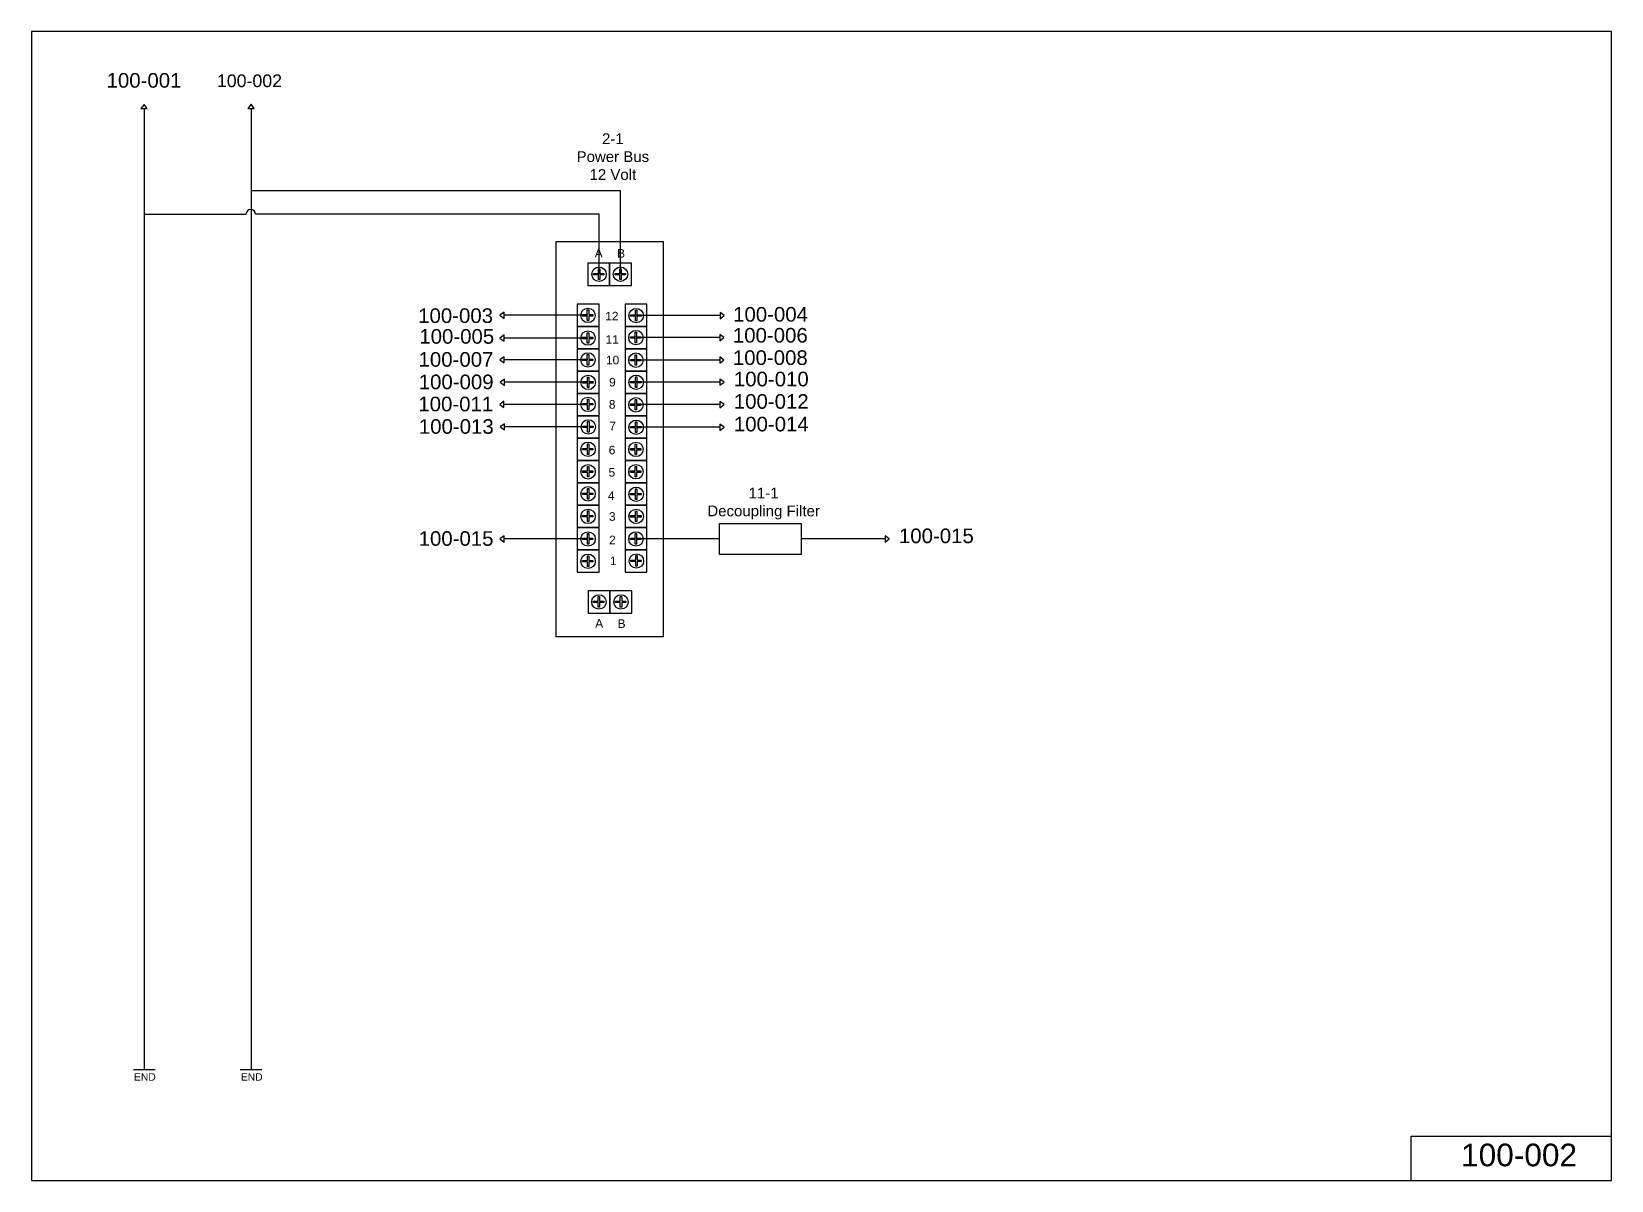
# Model space of a CAD drawing. Header units: inches. Extents: x 0 to 37, y 0 to 26.9.
import ezdxf

# ---------------------------------------------------------------- set-up
doc = ezdxf.new("R2010")
doc.units = ezdxf.units.IN
doc.header["$MEASUREMENT"] = 0
doc.styles.get("Standard").update_dxf_attribs({"font": 'arial.ttf'})

msp = doc.modelspace()

# ---------------------------------------------------------------- linework, layer by layer
for p, q in [((36.958, 26.878), (36.958, 26.878)), ((2.633, 25.076), (2.633, 2.595)), ((5.135, 25.076), (5.135, 2.595)), ((13.774, 23.152), (5.135, 23.152)), ((13.774, 21.204), (13.774, 23.152)), ((5.016, 22.601), (2.633, 22.601)), ((13.275, 22.603), (5.241, 22.603)), ((13.275, 21.2), (13.275, 22.603)), ((13.013, 20.241), (11.055, 20.241)), ((16.101, 20.234), (14.144, 20.234)), ((13.013, 19.709), (11.055, 19.709)), ((16.094, 19.718), (14.136, 19.718)), ((13.013, 19.199), (11.055, 19.199)), ((16.092, 19.194), (14.135, 19.194)), ((13.018, 18.673), (11.06, 18.673)), ((16.098, 18.676), (14.14, 18.676)), ((13.009, 18.156), (11.051, 18.156)), ((16.097, 18.151), (14.139, 18.151)), ((13.021, 17.63), (11.063, 17.63)), ((16.098, 17.622), (14.14, 17.622)), ((13.015, 15.009), (11.058, 15.009)), ((16.096, 15.008), (14.138, 15.008)), ((19.96, 15.008), (18.002, 15.008)), ((2.385, 2.595), (2.888, 2.595)), ((4.884, 2.595), (5.386, 2.595))]:
    msp.add_line(p, q)
for points in [[(0.001, 0.001), (36.958, 0.001), (36.958, 26.878), (0.001, 26.878)], [(2.707, 25.076), (2.633, 25.175), (2.56, 25.076)], [(5.208, 25.078), (5.135, 25.177), (5.061, 25.078)], [(14.775, 21.969), (14.775, 12.72), (12.275, 12.72), (12.275, 21.969)], [(13.013, 20.941), (13.522, 20.941), (13.522, 21.463), (13.013, 21.463)], [(13.522, 20.941), (14.032, 20.941), (14.032, 21.463), (13.522, 21.463)], [(13.292, 21.326), (13.292, 21.22), (13.39, 21.22), (13.39, 21.186), (13.292, 21.186), (13.292, 21.08), (13.259, 21.08), (13.259, 21.186), (13.146, 21.186), (13.146, 21.22), (13.259, 21.22), (13.259, 21.326)], [(13.794, 21.328), (13.794, 21.221), (13.893, 21.221), (13.893, 21.187), (13.794, 21.187), (13.794, 21.081), (13.761, 21.081), (13.761, 21.187), (13.649, 21.187), (13.649, 21.221), (13.761, 21.221), (13.761, 21.328)], [(12.765, 19.98), (13.275, 19.98), (13.275, 20.502), (12.765, 20.502)], [(13.034, 20.365), (13.034, 20.258), (13.132, 20.258), (13.132, 20.224), (13.034, 20.224), (13.034, 20.118), (13.001, 20.118), (13.001, 20.224), (12.888, 20.224), (12.888, 20.258), (13.001, 20.258), (13.001, 20.365)], [(13.885, 19.98), (14.395, 19.98), (14.395, 20.502), (13.885, 20.502)], [(14.16, 20.36), (14.16, 20.253), (14.259, 20.253), (14.259, 20.22), (14.16, 20.22), (14.16, 20.114), (14.127, 20.114), (14.127, 20.22), (14.015, 20.22), (14.015, 20.253), (14.127, 20.253), (14.127, 20.36)], [(11.055, 20.315), (10.956, 20.241), (11.055, 20.168)], [(12.765, 19.457), (13.275, 19.457), (13.275, 19.98), (12.765, 19.98)], [(13.885, 19.457), (14.395, 19.457), (14.395, 19.98), (13.885, 19.98)], [(16.107, 20.161), (16.206, 20.235), (16.107, 20.308)], [(11.055, 19.783), (10.956, 19.709), (11.055, 19.636)], [(13.034, 19.833), (13.034, 19.726), (13.132, 19.726), (13.132, 19.692), (13.034, 19.692), (13.034, 19.586), (13.001, 19.586), (13.001, 19.692), (12.888, 19.692), (12.888, 19.726), (13.001, 19.726), (13.001, 19.833)], [(14.155, 19.844), (14.155, 19.737), (14.253, 19.737), (14.253, 19.704), (14.155, 19.704), (14.155, 19.597), (14.122, 19.597), (14.122, 19.704), (14.009, 19.704), (14.009, 19.737), (14.122, 19.737), (14.122, 19.844)], [(16.099, 19.645), (16.198, 19.719), (16.099, 19.792)], [(11.055, 19.272), (10.956, 19.199), (11.055, 19.125)], [(12.765, 18.935), (13.275, 18.935), (13.275, 19.457), (12.765, 19.457)], [(13.034, 19.322), (13.034, 19.216), (13.132, 19.216), (13.132, 19.182), (13.034, 19.182), (13.034, 19.076), (13.001, 19.076), (13.001, 19.182), (12.888, 19.182), (12.888, 19.216), (13.001, 19.216), (13.001, 19.322)], [(13.885, 18.935), (14.395, 18.935), (14.395, 19.457), (13.885, 19.457)], [(14.155, 19.317), (14.155, 19.21), (14.253, 19.21), (14.253, 19.177), (14.155, 19.177), (14.155, 19.07), (14.122, 19.07), (14.122, 19.177), (14.009, 19.177), (14.009, 19.21), (14.122, 19.21), (14.122, 19.317)], [(16.098, 19.121), (16.197, 19.194), (16.098, 19.268)], [(12.765, 18.412), (13.275, 18.412), (13.275, 18.935), (12.765, 18.935)], [(13.885, 18.412), (14.395, 18.412), (14.395, 18.935), (13.885, 18.935)], [(11.06, 18.747), (10.961, 18.673), (11.06, 18.6)], [(13.038, 18.796), (13.038, 18.69), (13.137, 18.69), (13.137, 18.656), (13.038, 18.656), (13.038, 18.55), (13.005, 18.55), (13.005, 18.656), (12.893, 18.656), (12.893, 18.69), (13.005, 18.69), (13.005, 18.796)], [(14.16, 18.799), (14.16, 18.693), (14.259, 18.693), (14.259, 18.659), (14.16, 18.659), (14.16, 18.553), (14.127, 18.553), (14.127, 18.659), (14.015, 18.659), (14.015, 18.693), (14.127, 18.693), (14.127, 18.799)], [(16.103, 18.603), (16.202, 18.676), (16.103, 18.75)], [(11.051, 18.23), (10.952, 18.156), (11.051, 18.083)], [(12.765, 17.89), (13.275, 17.89), (13.275, 18.412), (12.765, 18.412)], [(13.035, 18.282), (13.035, 18.176), (13.133, 18.176), (13.133, 18.142), (13.035, 18.142), (13.035, 18.036), (13.002, 18.036), (13.002, 18.142), (12.889, 18.142), (12.889, 18.176), (13.002, 18.176), (13.002, 18.282)], [(13.885, 17.89), (14.395, 17.89), (14.395, 18.412), (13.885, 18.412)], [(14.155, 18.272), (14.155, 18.166), (14.253, 18.166), (14.253, 18.132), (14.155, 18.132), (14.155, 18.026), (14.122, 18.026), (14.122, 18.132), (14.009, 18.132), (14.009, 18.166), (14.122, 18.166), (14.122, 18.272)], [(16.102, 18.078), (16.201, 18.152), (16.102, 18.225)], [(12.765, 17.367), (13.275, 17.367), (13.275, 17.89), (12.765, 17.89)], [(13.041, 17.753), (13.041, 17.647), (13.14, 17.647), (13.14, 17.613), (13.041, 17.613), (13.041, 17.507), (13.008, 17.507), (13.008, 17.613), (12.896, 17.613), (12.896, 17.647), (13.008, 17.647), (13.008, 17.753)], [(13.885, 17.367), (14.395, 17.367), (14.395, 17.89), (13.885, 17.89)], [(14.16, 17.745), (14.16, 17.639), (14.259, 17.639), (14.259, 17.605), (14.16, 17.605), (14.16, 17.499), (14.127, 17.499), (14.127, 17.605), (14.015, 17.605), (14.015, 17.639), (14.127, 17.639), (14.127, 17.745)], [(11.063, 17.704), (10.964, 17.63), (11.063, 17.557)], [(16.103, 17.549), (16.202, 17.623), (16.103, 17.696)], [(12.765, 16.845), (13.275, 16.845), (13.275, 17.367), (12.765, 17.367)], [(13.036, 17.232), (13.036, 17.125), (13.134, 17.125), (13.134, 17.092), (13.036, 17.092), (13.036, 16.985), (13.003, 16.985), (13.003, 17.092), (12.89, 17.092), (12.89, 17.125), (13.003, 17.125), (13.003, 17.232)], [(13.885, 16.845), (14.395, 16.845), (14.395, 17.367), (13.885, 17.367)], [(14.155, 17.229), (14.155, 17.123), (14.253, 17.123), (14.253, 17.089), (14.155, 17.089), (14.155, 16.983), (14.122, 16.983), (14.122, 17.089), (14.009, 17.089), (14.009, 17.123), (14.122, 17.123), (14.122, 17.229)], [(12.765, 16.323), (13.275, 16.323), (13.275, 16.845), (12.765, 16.845)], [(13.036, 16.705), (13.036, 16.599), (13.134, 16.599), (13.134, 16.565), (13.036, 16.565), (13.036, 16.459), (13.003, 16.459), (13.003, 16.565), (12.89, 16.565), (12.89, 16.599), (13.003, 16.599), (13.003, 16.705)], [(13.885, 16.323), (14.395, 16.323), (14.395, 16.845), (13.885, 16.845)], [(14.155, 16.706), (14.155, 16.599), (14.253, 16.599), (14.253, 16.565), (14.155, 16.565), (14.155, 16.459), (14.122, 16.459), (14.122, 16.565), (14.009, 16.565), (14.009, 16.599), (14.122, 16.599), (14.122, 16.706)], [(12.765, 15.8), (13.275, 15.8), (13.275, 16.323), (12.765, 16.323)], [(13.885, 15.8), (14.395, 15.8), (14.395, 16.323), (13.885, 16.323)], [(13.036, 16.189), (13.036, 16.082), (13.134, 16.082), (13.134, 16.049), (13.036, 16.049), (13.036, 15.942), (13.003, 15.942), (13.003, 16.049), (12.89, 16.049), (12.89, 16.082), (13.003, 16.082), (13.003, 16.189)], [(14.16, 16.179), (14.16, 16.072), (14.259, 16.072), (14.259, 16.039), (14.16, 16.039), (14.16, 15.932), (14.128, 15.932), (14.128, 16.039), (14.015, 16.039), (14.015, 16.072), (14.128, 16.072), (14.128, 16.179)], [(12.765, 15.278), (13.275, 15.278), (13.275, 15.8), (12.765, 15.8)], [(13.036, 15.662), (13.036, 15.556), (13.134, 15.556), (13.134, 15.522), (13.036, 15.522), (13.036, 15.416), (13.003, 15.416), (13.003, 15.522), (12.89, 15.522), (12.89, 15.556), (13.003, 15.556), (13.003, 15.662)], [(13.885, 15.278), (14.395, 15.278), (14.395, 15.8), (13.885, 15.8)], [(14.16, 15.66), (14.16, 15.554), (14.259, 15.554), (14.259, 15.52), (14.16, 15.52), (14.16, 15.414), (14.128, 15.414), (14.128, 15.52), (14.015, 15.52), (14.015, 15.554), (14.128, 15.554), (14.128, 15.66)], [(12.765, 14.755), (13.275, 14.755), (13.275, 15.278), (12.765, 15.278)], [(13.885, 14.755), (14.395, 14.755), (14.395, 15.278), (13.885, 15.278)], [(16.096, 15.373), (18.002, 15.373), (18.002, 14.643), (16.096, 14.643)], [(11.058, 15.083), (10.958, 15.009), (11.058, 14.936)], [(13.036, 15.132), (13.036, 15.026), (13.134, 15.026), (13.134, 14.992), (13.036, 14.992), (13.036, 14.886), (13.003, 14.886), (13.003, 14.992), (12.89, 14.992), (12.89, 15.026), (13.003, 15.026), (13.003, 15.132)], [(14.155, 15.133), (14.155, 15.027), (14.253, 15.027), (14.253, 14.993), (14.155, 14.993), (14.155, 14.887), (14.122, 14.887), (14.122, 14.993), (14.009, 14.993), (14.009, 15.027), (14.122, 15.027), (14.122, 15.133)], [(19.965, 14.935), (20.064, 15.008), (19.965, 15.082)], [(12.765, 14.233), (13.275, 14.233), (13.275, 14.755), (12.765, 14.755)], [(13.036, 14.611), (13.036, 14.504), (13.134, 14.504), (13.134, 14.471), (13.036, 14.471), (13.036, 14.364), (13.003, 14.364), (13.003, 14.471), (12.89, 14.471), (12.89, 14.504), (13.003, 14.504), (13.003, 14.611)], [(13.885, 14.233), (14.395, 14.233), (14.395, 14.755), (13.885, 14.755)], [(14.166, 14.617), (14.166, 14.511), (14.264, 14.511), (14.264, 14.477), (14.166, 14.477), (14.166, 14.371), (14.133, 14.371), (14.133, 14.477), (14.02, 14.477), (14.02, 14.511), (14.133, 14.511), (14.133, 14.617)], [(13.02, 13.27), (13.53, 13.27), (13.53, 13.793), (13.02, 13.793)], [(13.53, 13.27), (14.04, 13.27), (14.04, 13.793), (13.53, 13.793)], [(13.289, 13.659), (13.289, 13.553), (13.387, 13.553), (13.387, 13.519), (13.289, 13.519), (13.289, 13.413), (13.256, 13.413), (13.256, 13.519), (13.143, 13.519), (13.143, 13.553), (13.256, 13.553), (13.256, 13.659)], [(13.805, 13.659), (13.805, 13.553), (13.904, 13.553), (13.904, 13.519), (13.805, 13.519), (13.805, 13.413), (13.772, 13.413), (13.772, 13.519), (13.66, 13.519), (13.66, 13.553), (13.772, 13.553), (13.772, 13.659)]]:
    msp.add_lwpolyline(points, close=True)
msp.add_lwpolyline([(32.271, 0.001), (32.271, 1.036), (36.954, 1.036)])
for centre in [(13.275, 21.2), (13.777, 21.202), (13.017, 20.239), (14.144, 20.234), (13.017, 19.707), (14.138, 19.718), (13.017, 19.197), (14.138, 19.191), (13.022, 18.671), (14.144, 18.673), (13.018, 18.156), (14.138, 18.146), (13.025, 17.628), (14.144, 17.62), (13.019, 17.106), (14.138, 17.103), (13.019, 16.579), (14.138, 16.58), (13.019, 16.063), (14.144, 16.053), (13.019, 15.536), (14.144, 15.535), (13.019, 15.007), (14.138, 15.008), (13.019, 14.485), (14.149, 14.492), (13.272, 13.534), (13.789, 13.534)]:
    msp.add_circle(centre, 0.169)
msp.add_arc((5.129, 22.602), 0.113, 0.476, 180.476)

# ---------------------------------------------------------------- texts
at = {"attachment_point": 1}
for s, width, gutter_width, heights, insert, char_height in [('100-001', 3.49736, 1.709, [0], (1.755, 25.908), 0.3417), ('100-002', 3.04208, 1.486, [0], (4.336, 25.876), 0.2973), ('\\pxqc;2-1\\PPower Bus \\P12 Volt ', 6.49181, 1.256, [0], (10.353, 24.497), 0.2512), ('A', 0.50723, 1, [0], (13.173, 21.793), 0.2), ('B', 0.50723, 1, [0], (13.698, 21.789), 0.2), ('100-003', 3.49736, 1.709, [0], (9.044, 20.403), 0.3417), ('100-004', 3.49736, 1.709, [0], (16.412, 20.434), 0.3417), ('12', 0.50723, 1, [0], (13.42, 20.321), 0.2), ('100-005', 3.49736, 1.709, [0], (9.071, 19.918), 0.3417), ('11', 0.50723, 1, [0], (13.428, 19.775), 0.2), ('100-006', 3.49736, 1.709, [0.349], (16.406, 19.944), 0.3417), ('100-007', 3.49736, 1.709, [0.349], (9.053, 19.379), 0.3417), ('10', 0.50723, 1, [0], (13.438, 19.293), 0.2), ('100-008', 3.49736, 1.709, [0.349], (16.406, 19.421), 0.3417), ('100-009', 3.49736, 1.709, [0.349], (9.057, 18.853), 0.3417), ('100-010', 3.49736, 1.709, [0.349], (16.429, 18.92), 0.3417), ('9', 0.50723, 1, [0], (13.511, 18.776), 0.2), ('100-011', 3.49736, 1.709, [0.349], (9.048, 18.336), 0.3417), ('8', 0.50723, 1, [0], (13.505, 18.256), 0.2), ('100-012', 3.49736, 1.709, [0.349], (16.428, 18.396), 0.3417), ('100-013', 3.49736, 1.709, [0.349], (9.06, 17.81), 0.3417), ('7', 0.50723, 1, [0], (13.515, 17.75), 0.2), ('100-014', 3.49736, 1.709, [0.349], (16.429, 17.866), 0.3417), ('6', 0.50723, 1, [0], (13.502, 17.189), 0.2), ('5', 0.50723, 1, [0], (13.498, 16.666), 0.2), ('4', 0.50723, 1, [0], (13.484, 16.123), 0.2), ('\\pxqc;11-1\\PDecoupling Filter', 6.49181, 1.256, [0], (13.88, 16.209), 0.25123), ('3', 0.50723, 1, [0], (13.507, 15.633), 0.2), ('100-015', 3.49736, 1.709, [0.349], (9.055, 15.189), 0.3417), ('100-015', 3.49736, 1.709, [0.349], (20.291, 15.252), 0.3417), ('2', 0.50723, 1, [0], (13.51, 15.085), 0.2), ('1', 0.50723, 1, [0], (13.53, 14.595), 0.2), ('A', 0.50723, 1, [0], (13.185, 13.132), 0.2), ('B', 0.50723, 1, [0], (13.71, 13.128), 0.2), ('END', 1.77611, 0.868, [0], (2.395, 2.508), 0.1736), ('END', 1.77611, 0.868, [0], (4.894, 2.508), 0.1736), ('100-002', 11.08379, 2.646, [0], (33.441, 0.86), 0.5292)]:
    msp.add_mtext_dynamic_manual_height_columns(s, width=width, gutter_width=gutter_width, heights=heights, dxfattribs=dict(at, insert=insert, char_height=char_height))

doc.saveas('drawing.dxf')
